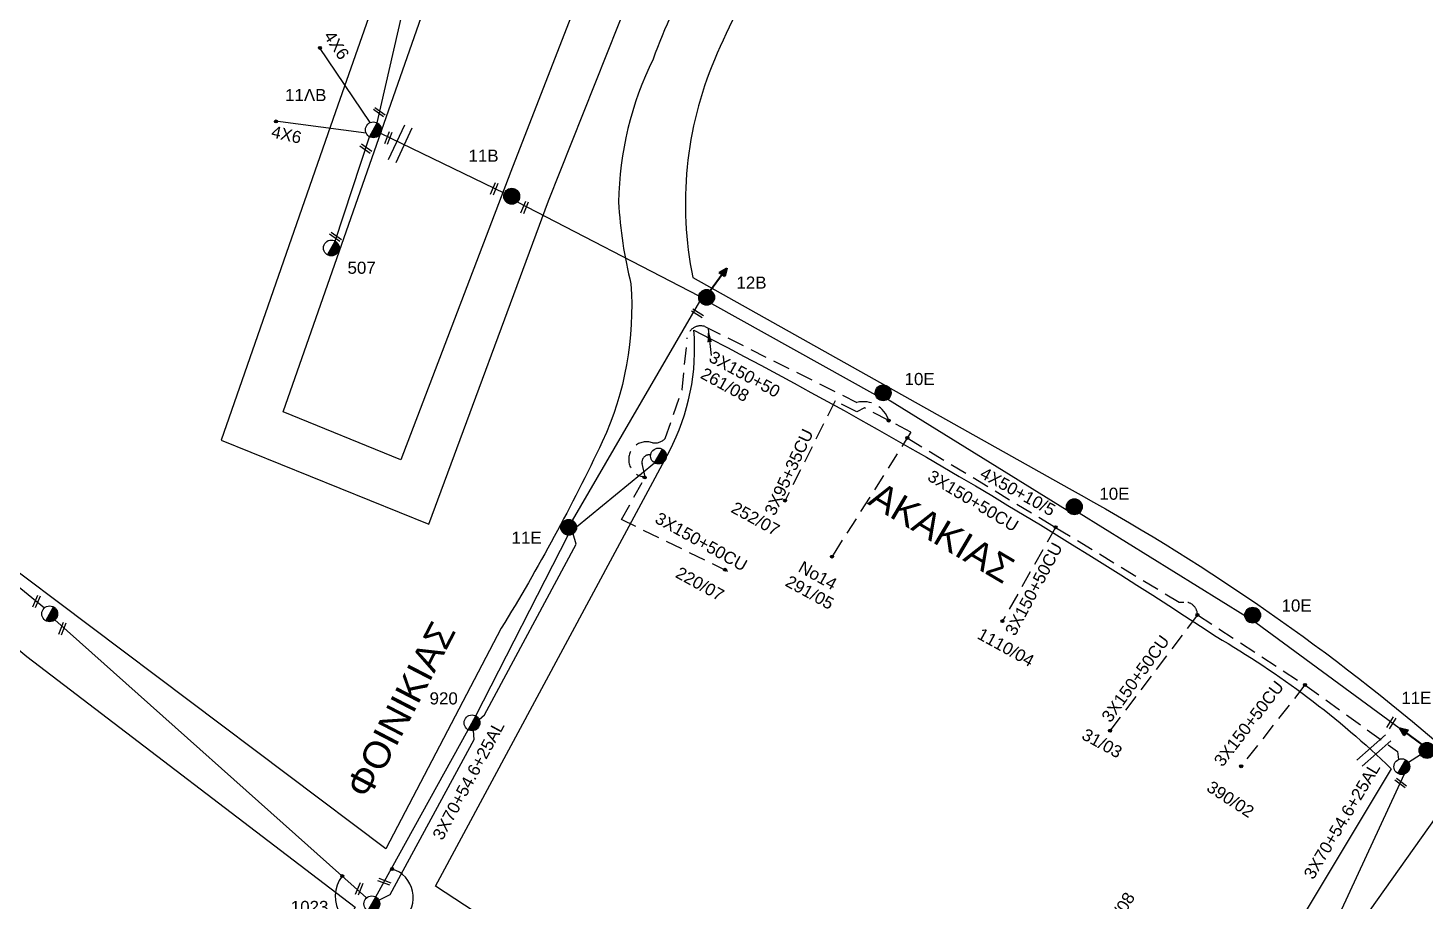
# Model space of a CAD drawing. Header units: millimetres. Extents: x 1451 to 4015, y 754 to 2365.
# Drawn here: x 1910.1 to 2117.9, y 1464.1 to 1594 of the extents above; entities that cross this region are included whole.
import ezdxf
from ezdxf.enums import TextEntityAlignment as Align

# ---------------------------------------------------------------- set-up
doc = ezdxf.new("R2010")
doc.units = ezdxf.units.MM
doc.linetypes.add('DASHED', pattern=[19.05, 12.7, -6.35])
for name, color, linetype in [('Γυμνά εναέρια ΧΤ και ΦΟΠ (3Φ)   4x50+16AL', 7, 'Continuous'), ('Επίτονοι', 7, 'Continuous'), ('Επιγραφές - Σχήματα', 7, 'Continuous'), ('Καλώδια ΧΤ   3x150+50AL', 7, 'DASHED'), ('Καλώδια ΧΤ   3x150+50CU', 7, 'DASHED'), ('Καλώδια ΧΤ   3x95+35CU', 7, 'DASHED'), ('Μηχανική τομή', 7, 'Continuous'), ('Στύλος Ξύλινος', 7, 'Continuous'), ('Στύλος Ξύλινος @ 1', 7, 'Continuous'), ('Στύλος ΦΜ', 7, 'Continuous'), ('Στύλος ΦΜ @ 1', 7, 'Continuous'), ('Συνδέσεις', 7, 'Continuous'), ('Συνεστραμμένα ΧΤ   3x70+54.6+25AL', 7, 'SYN_LINE'), ('Τομή', 7, 'Continuous'), ('Υπόβαθρο ΔΕΗ', 7, 'Continuous'), ('Υπόγεια καλώδια Παροχών ΧΤ   4x6', 7, 'DASHED')]:
    doc.layers.add(name, color=color, linetype=linetype)
doc.styles.get("Standard").update_dxf_attribs({"font": 'ARIAL.TTF'})
doc.linetypes.add('SYN_LINE', pattern='A,0.5,-0.0001,["/\\/\\/\\/",Standard,S=0.1,R=0,X=0,Y=-0.05],-0.25', length=0.7501)
doc.dimstyles.new('ISO-25', dxfattribs={"dimtxt": 2.5, "dimasz": 2.5, "dimexe": 1.25, "dimexo": 0.625, "dimtad": 1, "dimtxsty": 'Standard', "dimcen": 2.5, "dimadec": 0, "dimazin": 0, "dimtfac": 1, "dimtmove": 0, "dimatfit": 3, "dimfxl": 1, "dimarcsym": 0})

# ---------------------------------------------------------------- blocks, each defined once
blk = doc.blocks.new('ΥΠΑΡΧΩΝ ΤΣΙΜΕΝΤΕΝΙΟΣ ΣΤΥΛΟΣ')
at = {"layer": 'Στύλος ΦΜ'}
blk.add_hatch(color=7, dxfattribs=at).paths.add_polyline_path([(-1.29, -2.28, 0.574793), (2.62, 0, 0.268822), (1.3, 2.27)])
at = {"layer": 'Στύλος ΦΜ', "color": 7}
blk.add_line((-1.29, -2.28), (1.3, 2.27), dxfattribs=at)
blk.add_circle((0, 0), 2.62, dxfattribs=at)
at = {"layer": 'Στύλος ΦΜ', "flags": 4}
for tag, p in [('ΑΡΙΘΜΟΣ', (-4.68, 8.05)), ('ΤΥΠΟΣ', (-4.91, 3.03))]:
    blk.add_attdef(tag, p, '', height=4, dxfattribs=at)
blk = doc.blocks.new('ΥΠΑΡΧΩΝ ΞΥΛΙΝΟΣ ΣΤΥΛΟΣ')
at = {"layer": 'Στύλος Ξύλινος'}
h = blk.add_hatch(color=256, dxfattribs=at)
h.paths.add_polyline_path([(-2.62, 0, 0.270008), (-1.29, -2.28), (1.3, 2.27, 0.576266)])
h.paths.add_polyline_path([(-1.29, -2.28, 0.574793), (2.62, 0, 0.268822), (1.3, 2.27)])
blk.add_line((-1.29, -2.28), (1.3, 2.27), dxfattribs=at)
blk.add_circle((0, 0), 2.62, dxfattribs=at)
at = {"layer": 'Στύλος Ξύλινος', "flags": 4}
for tag, p in [('ΑΡΙΘΜΟΣ', (-4.91, 8.6)), ('ΤΥΠΟΣ', (-4.85, 3.39))]:
    blk.add_attdef(tag, p, '', height=4, dxfattribs=at)
blk = doc.blocks.new('ΕΠΙΤΟΝΟΣ')
at = {"layer": 'Επίτονοι', "lineweight": 40, "ltscale": 40}
blk.add_hatch(color=256, dxfattribs=at).paths.add_polyline_path([(-1.13, 6.47), (0, 9.1), (1.13, 6.47)])
for p, q in [((-1.13, 6.47), (0, 9.1)), ((1.13, 6.47), (-1.13, 6.47)), ((-1.13, 6.47), (0, 6.47)), ((0, 9.1), (1.13, 6.47)), ((0, 6.47), (0, 0))]:
    blk.add_line(p, q, dxfattribs=at)
blk = doc.blocks.new('ΤΟΜΗ')
at = {"layer": 'Τομή', "ltscale": 40}
for p, q in [((-5.68, 0), (5.68, 0)), ((5.68, -2.33), (-5.68, -2.33))]:
    blk.add_line(p, q, dxfattribs=at)
blk = doc.blocks.new('_ΣΥΝΔΕΣΗ')
at = {"layer": 'Συνδέσεις', "linetype": 'SYN_LINE', "ltscale": 40}
blk.add_hatch(color=256, dxfattribs=at).paths.add_polyline_path([(0.5, -0.01, 1), (-0.5, -0.01, 1)])
at = {"layer": 'Συνδέσεις'}
blk.add_circle((0, -0.01), 0.5, dxfattribs=at)
blk = doc.blocks.new('ΜΗΧΑΝΙΚΗ ΤΟΜΗ')
at = {"layer": 'Μηχανική τομή', "ltscale": 40}
for p, q in [((-1.89, 0.78), (1.89, 0.78)), ((1.89, 0), (-1.89, 0))]:
    blk.add_line(p, q, dxfattribs=at)

msp = doc.modelspace()

# ---------------------------------------------------------------- linework, layer by layer
at = {"layer": 'Γυμνά εναέρια ΧΤ και ΦΟΠ (3Φ)   4x50+16AL', "color": 85, "ltscale": 20}
for points in [[(1962.52, 1578.31), (1980.95, 1569.41)], [(1982.85, 1568.1), (2009.87, 1554.12)], [(2011.78, 1553.01), (2036.15, 1539.42)], [(2037.98, 1538.76), (2064.68, 1522.25)], [(2066.47, 1521.85), (2091.09, 1506.6)], [(2092.71, 1505.56), (2117.42, 1487.42)], [(2118.2, 1486.53), (2114.46, 1484.11)]]:
    msp.add_lwpolyline(points, dxfattribs=at)
at = {"layer": 'Επιγραφές - Σχήματα', "ltscale": 0.2}
for centre, radius, start, end in [((1960.72, 1464.81), 4.94, 142.1609, 285.3566), ((1962.99, 1464.67), 4.4, 310.3361, 73.5049)]:
    msp.add_arc(centre, radius, start, end, dxfattribs=at)
at = {"layer": 'Καλώδια ΧΤ   3x150+50AL', "color": 27, "ltscale": 0.2}
for p, q in [((2033.39, 1536.9), (2030.14, 1538.5)), ((2034.51, 1537.49), (2033.39, 1536.9)), ((2041.43, 1533.86), (2034.51, 1537.49))]:
    msp.add_line(p, q, dxfattribs=at)
for points in [[(2002.97, 1532.28, 0.239641), (2004.86, 1532.9), (2007.38, 1540.16), (2008.16, 1547.9, -0.484027), (2010.77, 1549.57), (2033.38, 1538.29)], [(2001.9, 1527.22), (2001.43, 1527.25, -1.052576), (2002.97, 1532.28)]]:
    msp.add_lwpolyline(points, format="xyb", dxfattribs=at)
msp.add_arc((2034.32, 1534.43), 3.97, 17.0654, 103.6774, dxfattribs=at)
at = {"layer": 'Καλώδια ΧΤ   3x150+50CU', "color": 27, "ltscale": 0.2}
for points in [[(2041.43, 1533.86), (2029.69, 1515.37)], [(2062.94, 1519.7), (2055.04, 1505.76)], [(2084.05, 1506.69), (2070.91, 1489.3)], [(2100.03, 1496.27), (2090.55, 1484.17)]]:
    msp.add_lwpolyline(points, dxfattribs=at)
for points in [[(2040.88, 1533), (2062.94, 1519.7), (2081.33, 1508.56), (2082.02, 1508.6, -0.42948), (2084.05, 1506.69), (2100.03, 1496.27), (2113.8, 1486.37), (2113.94, 1485.17)], [(2014.19, 1513.16), (1998.35, 1520.85), (2001.9, 1527.22), (2001.44, 1529.18, -0.549679), (2002.7, 1530.47, 0.104884)]]:
    msp.add_lwpolyline(points, format="xyb", dxfattribs=at)
at = {"layer": 'Καλώδια ΧΤ   3x95+35CU', "color": 27, "ltscale": 0.2}
msp.add_lwpolyline([(2030.14, 1538.5), (2022.71, 1523.68)], dxfattribs=at)
at = {"layer": 'Συνεστραμμένα ΧΤ   3x70+54.6+25AL', "color": 1, "ltscale": 20}
for points in [[(1962.04, 1579.85), (1969.45, 1612.36)], [(1955.79, 1562.28), (1960.88, 1577.8)], [(1878.77, 1535.27), (1912.54, 1507.74)], [(1914.05, 1505.93), (1960.43, 1464.6)]]:
    msp.add_lwpolyline(points, dxfattribs=at)
at = {"layer": 'Συνεστραμμένα ΧΤ   3x70+54.6+25AL', "color": 85, "ltscale": 20}
for points in [[(1991.09, 1520.73), (2010.04, 1553.28)], [(1976.72, 1491.66), (1990.45, 1518.53)], [(1961.8, 1464.75), (1975.55, 1489.61)]]:
    msp.add_lwpolyline(points, dxfattribs=at)
at = {"layer": 'Συνεστραμμένα ΧΤ   3x70+54.6+25AL', "color": 27, "ltscale": 15}
msp.add_lwpolyline([(1991.68, 1519.8), (2003.29, 1529.28)], dxfattribs=at)
at = {"layer": 'Συνεστραμμένα ΧΤ   3x70+54.6+25AL', "color": 27, "ltscale": 20}
for points in [[(1977.25, 1490.99), (1977.21, 1491.12), (1977.99, 1491.82), (1991.63, 1517.19), (1991.17, 1518.73)], [(1962.27, 1464.26), (1963.96, 1465.08), (1976.44, 1488.17), (1976.37, 1489.48)]]:
    msp.add_lwpolyline(points, dxfattribs=at)
at = {"layer": 'Συνεστραμμένα ΧΤ   3x70+54.6+25AL', "color": 151, "ltscale": 20}
msp.add_lwpolyline([(2114.8, 1482.98), (2100.83, 1452.8)], dxfattribs=at)
at = {"layer": 'Υπόβαθρο ΔΕΗ'}
for points in [[(2002.03, 1778.28), (2018.35, 1760.24), (1995.35, 1692.82), (1977.37, 1642.96), (1955.84, 1581.49), (1938.82, 1532.68), (1969.71, 1520.19), (1987.52, 1568.27), (2003.15, 1607.6), (2027.37, 1670.61), (2049.61, 1727.84), (2075.21, 1700.18, -0.106781), (2053.17, 1656.17, -0.043262), (2032.5, 1633.55, 0.064164), (2017.04, 1615.48, 0.06773), (2003.07, 1589.36, 0.110558), (1997.94, 1568.08, 0.047889), (1999.77, 1555.92, -0.126006), (1995.51, 1532.41, -0.02637), (1980.49, 1504.7), (1963.31, 1471.91), (1904.77, 1515.9)], [(2119.19, 1488.16), (2156.41, 1524.13), (2178.76, 1570.22), (2191.21, 1597.4), (2140.39, 1631.42), (2082.31, 1692.91, -0.052731), (2069, 1663.16, -0.037591), (2043.41, 1631.15, -0.036663), (2029.99, 1617.98, 0.079037), (2012.2, 1589.25, 0.150645), (2008.96, 1556.87), (2064.95, 1525.47, -0.051957), (2119.19, 1488.16, 0.436179)]]:
    msp.add_lwpolyline(points, format="xyb", dxfattribs=at)
for points in [[(2024.21, 1754.17), (2044.25, 1732.96), (1981.89, 1572.64), (1965.54, 1529.77), (1948.03, 1536.89), (2006.54, 1704.12)], [(1849.64, 1550.89), (1909.9, 1500.5), (1958.76, 1463.21), (1932.54, 1415.88), (1865.26, 1467.27), (1868.56, 1475.68), (1828.44, 1504.62)], [(2066.81, 1379.61), (2079.06, 1408.43), (2101.01, 1450.5), (2120.65, 1478.12), (2141.58, 1464.07), (2096.36, 1368.37)]]:
    msp.add_lwpolyline(points, close=True, dxfattribs=at)
msp.add_lwpolyline([(2070.47, 1406.48), (2043.05, 1418.96), (1970.69, 1466.32), (2005.49, 1531.05, 0.143554), (2009.13, 1549.05, -0.026518), (2086.85, 1503.46, -0.060385), (2112.87, 1483.81), (2085.45, 1438.06)], format="xyb", close=True, dxfattribs=at)
at = {"layer": 'Υπόγεια καλώδια Παροχών ΧΤ   4x6', "color": 1, "linetype": 'SYN_LINE', "ltscale": 15}
for points in [[(1960.99, 1579.91), (1953.46, 1591.09)], [(1960.39, 1578.32), (1946.91, 1580.14)]]:
    msp.add_lwpolyline(points, dxfattribs=at)

# ---------------------------------------------------------------- block references
at = {"layer": 'Επίτονοι'}
for p, xscale, yscale, zscale, rotation in [((2011.62, 1554.94), 0.4500000000000169, 0.4500000000000169, 0.4500000000000169, 324.1724586436594), ((2117.42, 1487.42), 0.450000000000096, 0.450000000000096, 0.450000000000096, 53.44409881321705)]:
    msp.add_blockref('ΕΠΙΤΟΝΟΣ', p, dxfattribs=dict(at, xscale=xscale, yscale=yscale, zscale=zscale, rotation=rotation))
at = {"layer": 'Μηχανική τομή'}
for p, xscale, yscale, zscale, rotation in [((1962.22, 1581.3), 0.5000000000000048, 0.5000000000000048, 0.5000000000000048, 324.1739248048186), ((1963.5, 1577.69), 0.5000000000001863, 0.5000000000001863, 0.5000000000001863, 247.7464554874511), ((1960.21, 1575.87), 0.5000000000000048, 0.5000000000000048, 0.5000000000000048, 324.1739248048186), ((1979.26, 1570.14), 0.5000000000001863, 0.5000000000001863, 0.5000000000001863, 247.7464554874511), ((1983.77, 1567.34), 0.5000000000001863, 0.5000000000001863, 0.5000000000001863, 247.7464554874511), ((1955.72, 1562.76), 0.5000000000000048, 0.5000000000000048, 0.5000000000000048, 324.1739248048186), ((2009.77, 1551.71), 0.500000000000184, 0.500000000000184, 0.500000000000184, 148.0561646638299), ((1911.16, 1508.74), 0.5000000000001876, 0.5000000000001876, 0.5000000000001876, 247.7464554874507), ((1915.01, 1504.71), 0.5000000000001876, 0.5000000000001876, 0.5000000000001876, 247.7464554874507), ((2112.72, 1490.73), 0.5000000000001463, 0.5000000000001463, 0.5000000000001463, 239.225397685476), ((2114.41, 1481.83), 0.500000000000107, 0.500000000000107, 0.500000000000107, 143.3686808528149), ((1963.15, 1467.18), 0.5000000000002269, 0.5000000000002269, 0.5000000000002269, 159.5369081296107), ((1959.17, 1466.02), 0.5000000000001863, 0.5000000000001863, 0.5000000000001863, 247.7464554874511)]:
    msp.add_blockref('ΜΗΧΑΝΙΚΗ ΤΟΜΗ', p, dxfattribs=dict(at, xscale=xscale, yscale=yscale, zscale=zscale, rotation=rotation))
at = {"layer": 'Στύλος Ξύλινος @ 1', "ltscale": 40}
ref = msp.add_blockref('ΥΠΑΡΧΩΝ ΞΥΛΙΝΟΣ ΣΤΥΛΟΣ', (1982.04, 1568.95), dxfattribs=dict(at, xscale=0.4499999999998181, yscale=0.4499999999998181, zscale=0.4499999999998181))
ref.add_attrib('ΤΥΠΟΣ', '11B', (1975.61, 1574.08), dxfattribs={"layer": 'Στύλος Ξύλινος', "height": 1.8, "flags": 4})
ref = msp.add_blockref('ΥΠΑΡΧΩΝ ΞΥΛΙΝΟΣ ΣΤΥΛΟΣ', (2011.03, 1553.92), dxfattribs=dict(at, xscale=0.4499999999998181, yscale=0.4499999999998181, zscale=0.4499999999998181))
ref.add_attrib('ΤΥΠΟΣ', '12B', (2015.47, 1555.21), dxfattribs={"layer": 'Στύλος Ξύλινος', "height": 1.8, "flags": 4})
ref = msp.add_blockref('ΥΠΑΡΧΩΝ ΞΥΛΙΝΟΣ ΣΤΥΛΟΣ', (2037.29, 1539.71), dxfattribs=dict(at, xscale=0.4499999999998181, yscale=0.4499999999998181, zscale=0.4499999999998181))
ref.add_attrib('ΤΥΠΟΣ', '10Ε', (2040.48, 1540.87), dxfattribs={"layer": 'Στύλος Ξύλινος', "height": 1.8, "flags": 4})
ref = msp.add_blockref('ΥΠΑΡΧΩΝ ΞΥΛΙΝΟΣ ΣΤΥΛΟΣ', (2065.73, 1522.77), dxfattribs=dict(at, xscale=0.4499999999998181, yscale=0.4499999999998181, zscale=0.4499999999998181))
ref.add_attrib('ΤΥΠΟΣ', '10E', (2069.46, 1523.81), dxfattribs={"layer": 'Στύλος Ξύλινος', "height": 1.8, "flags": 4})
ref = msp.add_blockref('ΥΠΑΡΧΩΝ ΞΥΛΙΝΟΣ ΣΤΥΛΟΣ', (1990.51, 1519.71), dxfattribs=dict(at, xscale=0.4499999999998181, yscale=0.4499999999998181, zscale=0.4499999999998181))
ref.add_attrib('ΤΥΠΟΣ', '11E', (1982.01, 1517.27), dxfattribs={"layer": 'Στύλος Ξύλινος', "height": 1.8, "flags": 4})
ref = msp.add_blockref('ΥΠΑΡΧΩΝ ΞΥΛΙΝΟΣ ΣΤΥΛΟΣ', (2092.26, 1506.65), dxfattribs=dict(at, xscale=0.4499999999998181, yscale=0.4499999999998181, zscale=0.4499999999998181))
ref.add_attrib('ΤΥΠΟΣ', '10E', (2096.56, 1507.18), dxfattribs={"layer": 'Στύλος Ξύλινος', "height": 1.8, "flags": 4})
ref = msp.add_blockref('ΥΠΑΡΧΩΝ ΞΥΛΙΝΟΣ ΣΤΥΛΟΣ', (2118.2, 1486.53), dxfattribs=dict(at, xscale=0.4499999999998181, yscale=0.4499999999998181, zscale=0.4499999999998181))
ref.add_attrib('ΤΥΠΟΣ', '11E', (2114.37, 1493.45), dxfattribs={"layer": 'Στύλος Ξύλινος', "height": 1.8, "flags": 4})
at = {"layer": 'Στύλος ΦΜ @ 1', "ltscale": 40}
ref = msp.add_blockref('ΥΠΑΡΧΩΝ ΤΣΙΜΕΝΤΕΝΙΟΣ ΣΤΥΛΟΣ', (1961.46, 1578.83), dxfattribs=dict(at, xscale=0.4499999999998181, yscale=0.4499999999998181, zscale=0.4499999999998181))
ref.add_attrib('ΤΥΠΟΣ', '11ΛB', (1948.32, 1583.1), dxfattribs={"layer": 'Στύλος ΦΜ', "height": 1.8, "flags": 4})
ref = msp.add_blockref('ΥΠΑΡΧΩΝ ΤΣΙΜΕΝΤΕΝΙΟΣ ΣΤΥΛΟΣ', (1955.2, 1561.26), dxfattribs=dict(at, xscale=0.4499999999998181, yscale=0.4499999999998181, zscale=0.4499999999998181))
ref.add_attrib('ΤΥΠΟΣ', '507', (1957.61, 1557.42), dxfattribs={"layer": 'Στύλος ΦΜ', "height": 1.8, "flags": 4})
at = {"layer": 'Στύλος ΦΜ @ 1', "ltscale": 40, "xscale": 0.4499999999998181, "yscale": 0.4499999999998181, "zscale": 0.4499999999998181}
for p in [(2003.87, 1530.31), (1913.31, 1506.84), (2114.46, 1484.11)]:
    msp.add_blockref('ΥΠΑΡΧΩΝ ΤΣΙΜΕΝΤΕΝΙΟΣ ΣΤΥΛΟΣ', p, dxfattribs=at)
at = {"layer": 'Στύλος ΦΜ @ 1', "ltscale": 40}
ref = msp.add_blockref('ΥΠΑΡΧΩΝ ΤΣΙΜΕΝΤΕΝΙΟΣ ΣΤΥΛΟΣ', (1976.13, 1490.64), dxfattribs=dict(at, xscale=0.4499999999998181, yscale=0.4499999999998181, zscale=0.4499999999998181))
ref.add_attrib('ΤΥΠΟΣ', '920', (1969.82, 1493.37), dxfattribs={"layer": 'Στύλος ΦΜ', "height": 1.8, "flags": 4})
ref = msp.add_blockref('ΥΠΑΡΧΩΝ ΤΣΙΜΕΝΤΕΝΙΟΣ ΣΤΥΛΟΣ', (1961.22, 1463.72), dxfattribs=dict(at, xscale=0.4499999999998181, yscale=0.4499999999998181, zscale=0.4499999999998181))
ref.add_attrib('ΤΥΠΟΣ', '1023', (1949.17, 1462.35), dxfattribs={"layer": 'Στύλος ΦΜ', "height": 1.8, "flags": 4})
at = {"layer": 'Συνδέσεις', "xscale": 0.4499999999998181, "yscale": 0.4499999999998181, "zscale": 0.4499999999998181}
for p in [(1953.5, 1591.02), (1946.95, 1580.08), (2038.12, 1535.6), (2040.88, 1533), (2001.82, 1527.13), (2022.71, 1523.69), (2062.94, 1519.73), (2029.69, 1515.37), (2013.77, 1513.4), (2084.05, 1506.69), (2055.04, 1505.76), (2100.03, 1496.27), (2071.04, 1489.48), (2090.55, 1484.17), (1956.82, 1467.84), (1964.25, 1468.89)]:
    msp.add_blockref('_ΣΥΝΔΕΣΗ', p, dxfattribs=at)
at = {"layer": 'Τομή'}
for p, xscale, yscale, zscale, rotation in [((1964.93, 1576.99), 0.499999999999915, 0.499999999999915, 0.499999999999915, 64.9624409633985), ((2109.9, 1486.95), 0.5000000000000611, 0.5000000000000611, 0.5000000000000611, 41.32109489271559)]:
    msp.add_blockref('ΤΟΜΗ', p, dxfattribs=dict(at, xscale=xscale, yscale=yscale, zscale=zscale, rotation=rotation))

# ---------------------------------------------------------------- texts
at = {"layer": 'Επιγραφές - Σχήματα', "ltscale": 20, "attachment_point": 1}
for s, insert, char_height, width, rotation in [('261/08', (2010.82, 1543.57), 1.8, 33.3738, 331.2725), ('4Χ50+10/5', (2052.41, 1528.76), 1.8, 33.3738, 331.2725), ('ΑΚΑΚΙΑΣ', (2036.88, 1526.68), 4, 33.3738, 329.4286), ('252/07', (2015.37, 1523.63), 1.8, 33.3738, 331.2725), ('220/07', (2007.11, 1513.94), 1.8, 33.3738, 331.2725), ('Νο14', (2025.38, 1514.8), 1.8, 33.3738, 330.8872), ('291/05', (2023.44, 1512.67), 1.8, 33.3738, 331.2725), ('ΦΟΙΝΙΚΙΑΣ', (1957.17, 1480.92), 4, 33.3738, 62.5638), ('1110/04', (2052, 1504.84), 1.8, 33.3738, 331.2725), ('31/03', (2067.54, 1489.9), 1.8, 7.4542, 331.2725), ('390/02', (2086.24, 1482.13), 1.8, 7.9313, 326.8758), ('189/08', (2069.35, 1459.05), 1.8, 33.3738, 59.151)]:
    msp.add_mtext(s, dxfattribs=dict(at, insert=insert, char_height=char_height, width=width, rotation=rotation))
at = {"layer": 'Καλώδια ΧΤ   3x150+50AL', "ltscale": 20, "insert": (2012.07, 1546.05), "char_height": 1.8, "width": 33.3738, "attachment_point": 1, "rotation": 331.2725}
msp.add_mtext('3Χ150+50', dxfattribs=at)
at = {"layer": 'Καλώδια ΧΤ   3x150+50CU', "ltscale": 0.2}
for rotation, p in [(328.8233, (2050.69, 1523.66)), (330.7477, (2010.24, 1517.58)), (61.8455, (2059.69, 1510.54)), (54.0515, (2074.82, 1497.21)), (52.4054, (2091.69, 1490.53))]:
    msp.add_text('3X150+50CU', height=1.8, rotation=rotation, dxfattribs=at).set_placement(p, align=Align.MIDDLE)
at = {"layer": 'Καλώδια ΧΤ   3x95+35CU', "ltscale": 0.2}
msp.add_text('3X95+35CU', height=1.8, rotation=65.0355, dxfattribs=at).set_placement((2023.26, 1527.93), align=Align.MIDDLE)
at = {"layer": 'Συνεστραμμένα ΧΤ   3x70+54.6+25AL', "ltscale": 20}
for rotation, p in [(61.6225, (1975.59, 1482.08)), (59.1385, (2105.53, 1476.07))]:
    msp.add_text('3X70+54.6+25AL', height=1.8, rotation=rotation, dxfattribs=at).set_placement(p, align=Align.MIDDLE)
at = {"layer": 'Υπόγεια καλώδια Παροχών ΧΤ   4x6', "ltscale": 0.2}
for rotation, p in [(303.7149, (1955.99, 1591.43)), (347.2663, (1948.54, 1578.12))]:
    msp.add_text('4X6', height=1.8, rotation=rotation, dxfattribs=at).set_placement(p, align=Align.MIDDLE)

# ---------------------------------------------------------------- leaders
at = {"layer": 'Επιγραφές - Σχήματα', "ltscale": 40}
msp.add_leader([(2011.24, 1549.25), (2011.72, 1545.25)], dimstyle='ISO-25', override={"dimasz": 2, "dimtad": 0}, dxfattribs=at)

doc.saveas('drawing.dxf')
